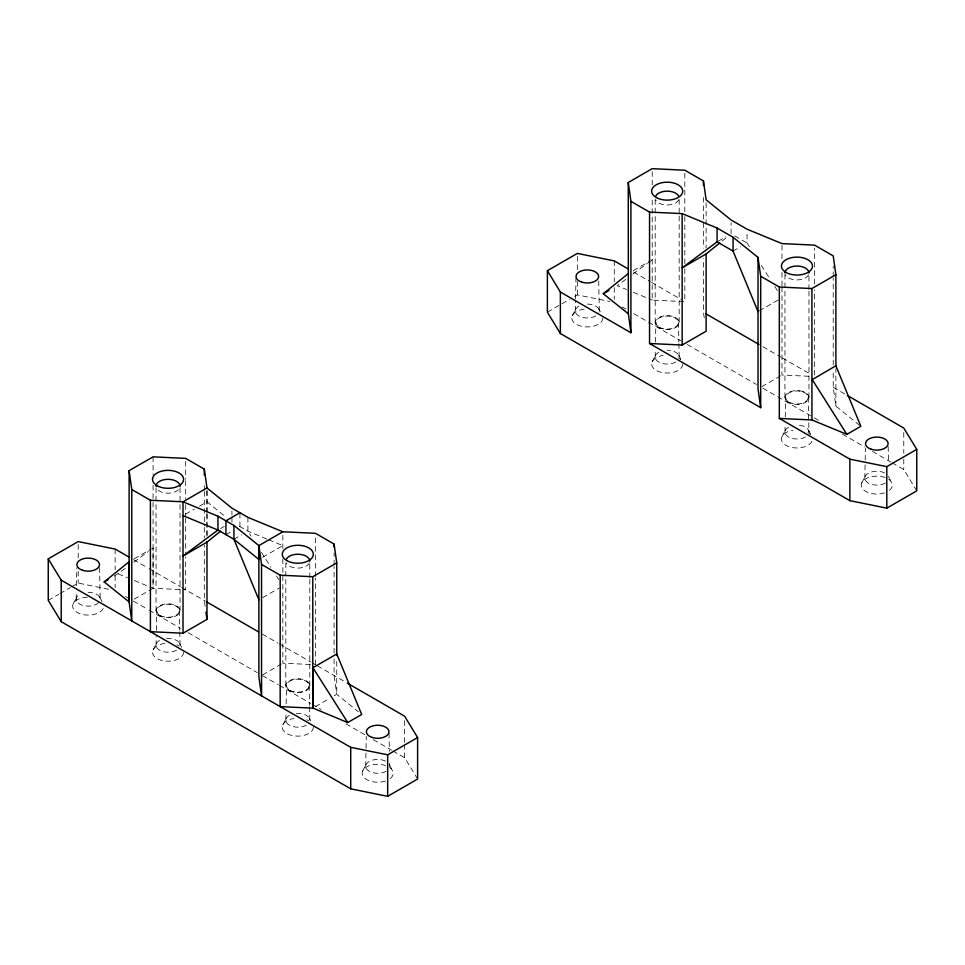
<?xml version="1.0" encoding="UTF-8"?>
<svg xmlns="http://www.w3.org/2000/svg" width="965" height="965" viewBox="0 0 965 965"><rect width="100%" height="100%" fill="white"/><g stroke="black" fill="none" stroke-linecap="round" stroke-linejoin="round"><path stroke-width="0.72" stroke-dasharray="4.83 3.62" d="M134.159 599.181L153.073 588.264L153.073 547.915L149.454 550.605M206.98 536.178L206.98 513.754M206.98 512.27L206.98 487.976M231.938 521.981L231.938 516.444M231.938 515.057L231.938 510.907M239.923 526.588L239.923 512.753M247.909 517.361L247.909 531.196L251.081 536.178M282.841 559.049L282.841 663.184L311.007 664.511M282.841 548.59L282.841 531.775M285.821 685.669L285.821 577.673M285.821 576.165L285.821 562.667M309.813 685.669L309.813 579.169M309.825 577.673L309.825 562.667M315.459 664.716L315.459 578.107M315.459 576.612L315.459 536.299M334.083 659.059L334.083 675.476L336.749 694.305L358.305 711.736M334.083 653.076L334.083 566.467M334.083 564.971L334.083 553.029M336.749 661.435L336.749 694.305L334.228 695.765M684.824 268.777L684.824 301.623L652.207 300.091L652.207 197.041M731.072 233.807L731.072 222.734M749.419 246.751L747.043 243.023L747.043 231.95M781.976 287.244L781.976 375.011L810.093 376.338M781.976 285.736L781.976 272.19M781.976 258.644L781.976 243.602M784.955 397.483L784.955 274.494M808.96 397.483L808.96 290.996M808.96 289.5L808.96 274.494M814.593 375.059L814.593 289.934M814.593 283.963L814.593 248.126M859.706 425.384L835.883 406.132L833.229 387.303L833.229 370.874M833.229 364.903L833.229 278.294M833.229 276.798L833.229 266.352M835.883 406.132L835.883 368.775M76.187 599.217L76.332 591.702M76.452 585.683L76.826 567.637M156.041 645.32L156.221 636.297M156.354 630.29L156.752 610.736M285.821 720.252L285.978 712.737M286.159 703.714L286.521 685.669M365.687 766.355L366.012 749.817M366.049 748.309L366.29 736.283M575.321 311.044L575.538 300.513M575.562 299.017L575.996 277.956M655.187 357.147L655.332 349.632M655.488 342.117L655.886 322.563M784.955 432.079L785.112 424.552M785.269 417.037L785.667 397.496M864.821 478.182L865.159 461.644M865.183 460.136L865.436 448.11M73.183 603.813L76.585 597.419M153.049 649.915L156.451 643.534M282.817 724.848L286.231 718.455M572.317 315.639L575.731 309.246M362.683 770.951L366.085 764.557M652.183 361.742L655.585 355.349M781.952 436.675L785.365 430.281M861.817 482.777L865.231 476.384M722.001 241.141L727.67 236.558M114.316 576.057L127.766 566.696M133.797 562.233L148.248 551.498M625.706 279.416L617.274 285.676L626.671 289.56M632.931 274.048L647.394 263.324M648.601 262.432L652.207 259.742M185.545 514.176L194.363 509.086M199.417 506.179L206.98 501.8L226.268 517.397M48.25 600.363L58.672 594.356M59.975 593.596L70.385 587.589M71.687 586.841L78.201 583.077L109.226 589.374M547.384 312.19L569.519 299.415M574.73 296.4L577.335 294.904L609.844 301.49M134.256 558.783L150.564 549.362M633.39 270.61L649.698 261.189M220.503 528.579L224.314 526.383M718.37 241.141L725.994 236.739M225.943 534.658L231.021 531.727M233.928 539.266L241.552 534.863M733.062 251.093L740.686 246.69M262.673 557.251L282.841 545.611L268.065 539.507M262.673 597.6L279.066 588.131M759.286 310.875L778.2 299.958M262.661 674.837L281.587 663.908M761.807 386.663L780.721 375.735M315.314 706.682L329.222 698.648M134.256 580.508L153.073 588.264L185.678 589.796L185.678 556.95M633.39 292.335L652.207 300.091M266.714 538.952L247.909 531.196L237.643 525.274M118.128 573.849L127.537 577.733M734.763 235.93L747.043 243.023M633.51 272.009L650.193 281.635M651.472 282.371L682.255 300.139M762.893 346.7L780.987 357.147M782.277 357.894L810.709 374.311M833.229 387.303L846.052 394.709M622.099 306.906L626.008 309.174M633.836 313.685L680.783 340.79M687.297 344.553L756.415 384.456M762.941 388.219L820.31 421.355M842.481 434.154L864.652 446.952M872.481 451.463L890.731 462.006M892.034 462.754L903.771 469.533L915.99 489.605M133.387 559.616L147.742 567.89M149.044 568.65L180.334 586.72M181.637 587.468L205.111 601.026M262.492 634.15L278.137 643.185M279.452 643.932L310.742 662.002M312.045 662.762L315.965 665.018M317.268 665.766L345.953 682.327M125.571 596.587L128.176 598.095M133.399 601.111L147.742 609.385M149.044 610.145L180.334 628.215M188.163 632.726L257.281 672.629M262.492 675.645L278.149 684.68M279.452 685.427L310.742 703.497M312.045 704.257L321.176 709.528M345.953 723.834L365.518 735.125M373.334 739.636L391.597 750.179M392.9 750.939L404.637 757.706L417.616 779.032M761.337 265.423L770.07 279.114M774.835 286.581L778.007 291.551M261.406 552.354L270.936 567.287M276.485 575.996L278.873 579.724M888.415 476.384L891.817 482.777M808.549 430.281L810.588 434.117M678.769 355.349L680.82 359.185M598.915 309.246L600.278 311.804M389.269 764.557L392.683 770.951M309.415 718.455L310.778 721.012M179.635 643.534L181.685 647.358M99.769 597.419L102.495 602.534M704.233 317.895L703.449 312.383L703.449 258.62M205.135 606.346L204.315 600.556L204.315 545.309M888.174 446.602L888.512 463.14M808.248 397.496L808.96 432.079A12.002 6.924 0 0 0 796.957 425.143M678.479 322.563L678.877 342.117M678.902 343.612L679.179 357.147A12.002 6.924 0 0 0 667.177 350.223M598.71 280.972L599.313 311.044M389.004 733.279L389.378 751.325M389.619 763.351L389.679 766.355M309.114 685.669L309.512 705.21M309.548 706.718L309.825 720.252A12.002 6.924 0 0 0 295.736 713.425M179.333 610.736L179.731 630.29M179.767 631.785L180.045 645.32A12.002 6.924 0 0 0 165.956 638.504M99.54 567.637L100.179 599.217A12.002 6.924 0 0 0 88.177 592.281M903.771 432.489L903.771 453.236M903.771 459.159L903.771 469.533M706.115 202.807L706.115 247.957M703.449 197.391L703.449 248.174M684.824 173.193L684.824 215.014M684.824 216.51L684.824 267.281M679.179 199.574L679.179 214.568M679.179 216.076L679.179 322.563A12.002 6.924 0 0 1 661.182 328.57A12.002 6.924 0 0 1 661.182 316.568A12.002 6.924 0 0 1 679.179 322.563M655.187 199.574L655.187 322.563M652.207 171.661L652.207 185.099M614.271 260.9L614.271 281.647M614.271 287.57L614.271 299.427M577.335 256.364L577.335 269.705M577.335 281.563L577.335 294.904M404.637 720.662L404.637 742.893M404.637 744.377L404.637 757.706M206.98 490.956L206.98 511.86M206.98 513.356L206.98 535.756M204.315 485.576L204.315 490.051M204.315 491.547L204.315 525.889M204.315 527.385L204.315 537.843M185.678 461.367L185.678 479.291M185.678 480.787L185.678 498.7M185.678 504.683L185.678 516.625M185.678 518.121L185.678 555.454M180.045 487.747L180.045 610.736A12.002 6.924 0 0 1 162.048 616.744A12.002 6.924 0 0 1 162.048 604.741A12.002 6.924 0 0 1 180.045 610.736M156.041 487.747L156.041 610.736M153.073 456.843L153.073 474.768M153.073 485.226L153.073 588.264M115.137 549.073L115.137 569.82M115.137 575.743L115.137 587.601M78.201 544.537L78.201 559.362M78.201 571.22L78.201 583.077M602.848 317.955A15.524 8.962 0 0 1 587.769 326.918A15.524 8.962 0 0 1 571.811 318.474A15.524 8.962 0 0 1 585.972 309.029M811.963 441.307A15.524 8.962 0 0 1 785.98 445.335A15.524 8.962 0 0 1 792.941 430.33M807.934 432.646A15.524 8.962 0 0 1 810.407 434.503M682.713 364.058A15.524 8.962 0 0 1 668.54 372.997A15.524 8.962 0 0 1 651.894 365.626A15.524 8.962 0 0 1 663.16 355.397M678.166 357.726A15.524 8.962 0 0 1 680.627 359.583M888.717 479.328A15.524 8.962 0 0 1 888.717 490.859M884.579 492.862A15.524 8.962 0 0 1 864.097 490.244A15.524 8.962 0 0 1 866.835 478.23A15.524 8.962 0 0 1 887.8 478.761M587.323 304.108A12.002 6.924 0 0 1 598.915 312.829M595.803 315.941A12.002 6.924 0 0 1 578.831 315.941A12.002 6.924 0 0 1 578.831 306.146M805.437 436.976A12.002 6.924 0 0 1 788.477 436.976A12.002 6.924 0 0 1 788.477 427.181M675.669 362.044A12.002 6.924 0 0 1 658.697 362.044A12.002 6.924 0 0 1 658.697 352.249M885.303 483.079A12.002 6.924 0 0 1 868.331 483.079A12.002 6.924 0 0 1 868.331 473.284A12.002 6.924 0 0 1 885.303 473.284M678.769 199.864A12.002 6.924 0 0 1 667.177 205.002A12.002 6.924 0 0 1 655.585 199.864M808.549 274.796A12.002 6.924 0 0 1 796.957 279.922A12.002 6.924 0 0 1 785.365 274.784M309.415 562.969A12.002 6.924 0 0 1 297.823 568.096A12.002 6.924 0 0 1 286.231 562.969M178.441 489.713A12.002 6.924 0 0 1 166.475 493.115A12.002 6.924 0 0 1 156.451 488.037M103.183 608.457A15.524 8.962 0 0 1 85.487 614.958A15.524 8.962 0 0 1 72.713 605.345A15.524 8.962 0 0 1 88.177 597.166M313.348 727.164A15.524 8.962 0 0 1 299.174 736.102A15.524 8.962 0 0 1 282.528 728.72A15.524 8.962 0 0 1 293.794 718.503M306.725 719.818A15.524 8.962 0 0 1 308.8 720.831M183.567 652.244A15.524 8.962 0 0 1 168.489 661.206A15.524 8.962 0 0 1 152.542 652.762A15.524 8.962 0 0 1 166.692 643.305M176.945 644.897A15.524 8.962 0 0 1 179.02 645.899M389.57 767.513A15.524 8.962 0 0 1 389.57 779.032M385.445 781.035A15.524 8.962 0 0 1 362.152 773.267A15.524 8.962 0 0 1 385.445 765.51M98.575 602.679A12.002 6.924 0 0 1 80.879 604.705A12.002 6.924 0 0 1 79.697 594.319M306.303 725.149A12.002 6.924 0 0 1 289.331 725.149A12.002 6.924 0 0 1 289.331 715.355M176.523 650.217A12.002 6.924 0 0 1 159.563 650.217A12.002 6.924 0 0 1 159.563 640.422M386.169 771.252A12.002 6.924 0 0 1 369.197 771.252A12.002 6.924 0 0 1 369.197 761.457A12.002 6.924 0 0 1 386.169 761.457M802.952 391.488L800.057 390.801A12.002 6.924 0 0 0 785.872 394.842A12.002 6.924 0 0 0 790.95 403.491L793.845 404.178A12.002 6.924 0 0 0 808.043 400.137A12.002 6.924 0 0 0 802.952 391.488M788.972 402.103A11.29 6.526 0 0 0 807.862 399.184A11.29 6.526 0 0 0 794.038 391.199A11.29 6.526 0 0 0 788.972 402.103M659.192 327.171A11.29 6.526 0 0 0 678.093 324.252A11.29 6.526 0 0 0 664.258 316.267A11.29 6.526 0 0 0 659.192 327.171M289.331 690.566A12.002 6.924 0 0 0 309.403 687.454A12.002 6.924 0 0 0 294.711 678.974A12.002 6.924 0 0 0 289.331 690.566M289.838 690.277A11.29 6.526 0 0 0 308.728 687.357A11.29 6.526 0 0 0 294.892 679.372A11.29 6.526 0 0 0 289.838 690.277M160.057 615.356A11.29 6.526 0 0 0 178.947 612.425A11.29 6.526 0 0 0 165.124 604.44A11.29 6.526 0 0 0 160.057 615.356"/><path stroke-width="1.45" d="M131.771 489.508L150.407 500.268L150.407 631.677L183.024 633.221L183.024 501.8L206.98 487.976L204.315 469.147L185.678 458.387L153.073 456.843L129.117 470.679L129.117 602.1L131.771 620.917L131.771 489.508L129.117 470.679M150.407 500.268L183.024 501.8L217.957 516.215L217.957 530.05L183.024 555.985L206.98 542.149L220.587 531.148M225.943 534.658L225.943 520.823L239.923 512.753M217.957 516.215L233.928 525.43L233.928 539.266L258.885 599.784M336.749 655.476L336.749 562.897L334.083 544.067L315.459 533.307L282.841 531.775L258.885 545.599L258.885 677.02L261.551 695.849L261.551 564.428L258.885 545.599L233.928 525.43M261.551 564.428L280.188 575.188L280.176 706.609L312.793 708.141L312.793 576.732L336.749 562.897M312.913 667.72L312.913 708.069L347.726 722.544L361.706 714.486L336.749 653.968L312.913 667.72L347.726 722.544M334.083 547.058L334.083 544.067M628.384 269.042L614.271 260.9L577.335 253.409L547.384 270.695L560.363 292.021L630.917 332.744L628.372 313.842L628.251 182.506L652.207 168.67L684.824 170.214L703.449 180.974L706.115 199.791L731.072 219.972L747.043 229.188L781.976 243.602L814.593 245.134L833.229 255.894L835.883 274.723L835.883 365.783L860.84 426.301L846.872 434.371L811.927 419.968L779.322 418.424L779.322 287.015L760.685 276.255L758.02 257.426L733.062 237.257L717.091 228.042L682.159 213.627L649.542 212.095L630.917 201.335L628.251 182.506M719.733 242.975L706.115 253.976L682.159 267.812L717.091 241.865L717.091 228.042M758.02 311.611L733.062 251.093L733.062 237.257M758.02 257.426L758.02 388.847L760.685 407.664L649.542 343.504L649.542 212.095M760.685 407.664L760.685 276.255M811.927 419.968L811.927 288.559L835.883 274.723M104.16 581.919L129.238 561.678L129.238 602.027L104.16 581.919L107.971 579.724M628.372 313.842L603.294 293.746L628.372 273.505M835.883 365.783L812.265 379.631L846.872 434.371M347.255 683.087L404.637 716.211L417.616 737.537L417.616 779.032L387.665 796.33L350.729 788.827L61.229 621.689L48.25 600.363L48.25 558.868L78.201 541.582L115.137 549.073L129.479 557.348M603.294 293.746L608.903 290.513M183.024 633.221L206.98 619.385L206.98 541.727M649.542 343.504L682.159 345.048L706.115 331.212L706.115 253.976M48.25 558.868L61.229 580.194L350.729 747.332L387.665 754.823L417.616 737.537M779.322 418.424L849.863 459.159L886.799 466.65L916.75 449.364L903.771 428.038L847.33 395.457M547.384 270.695L547.384 312.19L560.363 333.516L849.863 500.654L886.799 508.157L916.75 490.859L916.75 449.364M779.322 287.015L811.927 288.559M280.188 575.188L312.793 576.732M282.841 531.775L247.909 517.361L231.938 508.145L206.98 487.976M183.024 515.636L217.957 530.05L233.928 539.266L258.885 559.435L258.885 545.599M717.091 241.865L733.062 251.093M706.042 313.878L759.021 344.469M206.426 601.774L258.584 631.894M205.955 612.148L206.98 619.385M886.799 466.65L886.799 508.157M849.863 459.159L849.863 500.654M703.449 180.974L703.449 185.449M682.159 213.627L682.159 345.048M630.917 201.335L630.917 332.744M560.363 292.021L560.363 333.516M387.665 754.823L387.665 796.33M350.729 747.332L350.729 788.827M204.315 469.147L204.315 475.118M61.229 580.194L61.229 621.689M655.585 196.281A12.002 6.924 0 0 1 667.177 191.142A12.002 6.924 0 0 1 678.769 196.281M784.955 272.998A12.002 6.924 0 0 1 796.957 266.063A12.002 6.924 0 0 1 808.96 272.998M286.231 559.374A12.002 6.924 0 0 1 299.391 554.308A12.002 6.924 0 0 1 309.825 561.172M156.041 486.239A12.002 6.924 0 0 1 168.043 479.316A12.002 6.924 0 0 1 180.045 486.251M581.666 282.106A11.29 6.526 0 0 0 598.614 276.46A11.29 6.526 0 0 0 581.666 270.815A11.29 6.526 0 0 0 581.666 282.106M871.166 449.244A11.29 6.526 0 0 0 888.114 443.598A11.29 6.526 0 0 0 871.166 437.953A11.29 6.526 0 0 0 871.166 449.244M656.2 197.499A15.524 8.962 0 0 0 682.183 193.47A15.524 8.962 0 0 0 663.16 182.494A15.524 8.962 0 0 0 656.2 197.499M785.98 272.42A15.524 8.962 0 0 0 811.963 268.403A15.524 8.962 0 0 0 792.941 257.426A15.524 8.962 0 0 0 785.98 272.42M286.834 560.593A15.524 8.962 0 0 0 312.817 556.576A15.524 8.962 0 0 0 293.794 545.599A15.524 8.962 0 0 0 286.834 560.593M157.066 485.672A15.524 8.962 0 0 0 183.048 481.656A15.524 8.962 0 0 0 164.026 470.667A15.524 8.962 0 0 0 157.066 485.672M82.532 570.279A11.29 6.526 0 0 0 99.479 564.634A11.29 6.526 0 0 0 82.532 558.988A11.29 6.526 0 0 0 82.532 570.279M372.032 737.417A11.29 6.526 0 0 0 388.979 731.772A11.29 6.526 0 0 0 372.032 726.126A11.29 6.526 0 0 0 372.032 737.417"/></g></svg>
